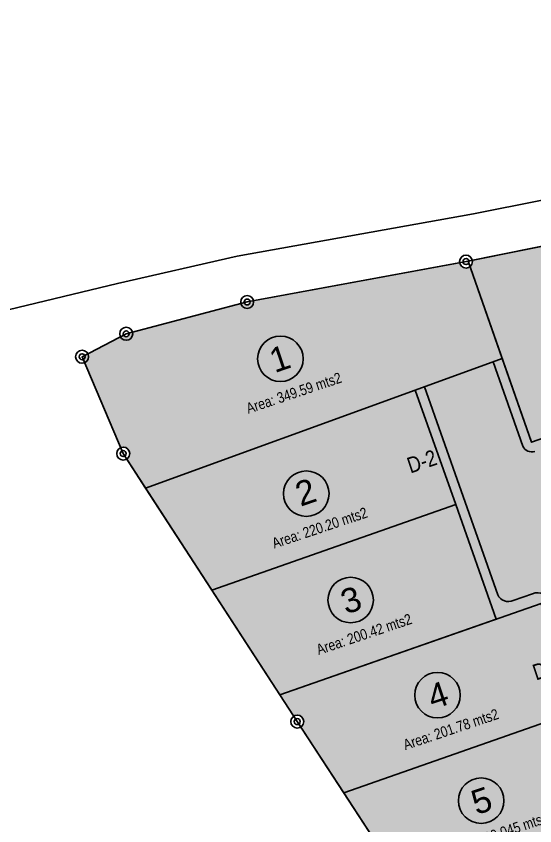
# Model space of a CAD drawing. Header units: millimetres. Extents: x 605064 to 1210630, y 1310999 to 2622410.
# Drawn here: x 605160.1 to 605202.7, y 1311131 to 1311197.6 of the extents above; entities that cross this region are included whole.
import ezdxf

# ---------------------------------------------------------------- set-up
doc = ezdxf.new("R2010")
doc.units = ezdxf.units.MM
for name, color, linetype in [('CERCO', 6, 'Continuous'), ('CIRCULO', 1, 'Continuous'), ('CVL_CUADCON_LIN', 8, 'Continuous'), ('ROTULOS LOTES', 1, 'Continuous')]:
    doc.layers.add(name, color=color, linetype=linetype)
doc.styles.add('ROTULOS', font='arial.ttf', dxfattribs={"height": 3})
doc.styles.add('TSN - Arial Narrow', font='ARIALN.TTF')

msp = doc.modelspace()

# ---------------------------------------------------------------- hatches: boundary and pattern name
at = {"true_color": 0x636466}
h = msp.add_hatch(color=251, dxfattribs=at)
h.dxf.hatch_style = 1
h.paths.add_polyline_path([(605258.958, 1311181.504, -0.410936), (605260.474, 1311180.827), (605268.09, 1311159.098), (605268.846, 1311159.363), (605265.506, 1311168.894), (605262.196, 1311178.172), (605260.542, 1311182.892), (605248.838, 1311178.795), (605229.858, 1311172.152), (605229.858, 1311172.152), (605215.146, 1311167.002), (605202.434, 1311162.552), (605200.018, 1311169.445), (605199.266, 1311169.172), (605201.705, 1311162.213, 0.351788), (605202.697, 1311161.786)])
at = {"true_color": 0xafd9aa}
h = msp.add_hatch(color=9, dxfattribs=at)
h.dxf.hatch_style = 1
h.paths.add_polyline_path([(605210.557, 1311180.15), (605197.564, 1311177.52, -0.049965), (605197.574, 1311177.415, -0.229979), (605197.371, 1311176.997), (605202.434, 1311162.552), (605215.146, 1311167.002)])
h = msp.add_hatch(color=9, dxfattribs=at)
h.dxf.hatch_style = 1
h.paths.add_polyline_path([(605200.018, 1311169.445), (605197.371, 1311176.997, -0.564156), (605196.52, 1311177.318), (605179.29, 1311174.134, -0.963428), (605178.817, 1311174.028), (605169.346, 1311171.537, -0.064401), (605169.354, 1311171.475, -0.784551), (605168.897, 1311171.363), (605165.7, 1311169.696, -0.12073), (605165.727, 1311169.584, -0.301071), (605165.58, 1311169.361), (605168.656, 1311162.104, -0.537195), (605169.395, 1311161.615, -0.254101), (605169.153, 1311161.169), (605170.705, 1311158.776), (605192.876, 1311166.846)])
at = {"true_color": 0xebebeb}
h = msp.add_hatch(color=7, dxfattribs=at)
h.dxf.hatch_style = 1
h.paths.add_polyline_path([(605206.43, 1311163.094), (605202.697, 1311161.786, -0.351788), (605201.705, 1311162.213), (605199.266, 1311169.172), (605193.631, 1311167.121), (605199.659, 1311149.992, 0.4159), (605200.921, 1311149.532), (605202.506, 1311150.087, -0.407444), (605204.042, 1311149.384), (605209.707, 1311151.369), (605207.934, 1311156.427, -0.381285), (605208.411, 1311157.441)])
at = {"true_color": 0xafd9aa}
h = msp.add_hatch(color=9, dxfattribs=at)
h.dxf.hatch_style = 1
h.paths.add_polyline_path([(605196.208, 1311157.417), (605192.876, 1311166.846), (605170.705, 1311158.776), (605176.148, 1311150.387)])
at = {"true_color": 0x636466}
h = msp.add_hatch(color=251, dxfattribs=at)
h.dxf.hatch_style = 1
h.paths.add_polyline_path([(605203.232, 1311149.283), (605206.318, 1311140.478), (605209.763, 1311130.65), (605213.781, 1311119.184), (605214.747, 1311116.427), (605201.209, 1311111.683), (605201.767, 1311110.808), (605214.889, 1311115.407, 0.411644), (605215.475, 1311116.762), (605204.04, 1311149.388, 0.406373), (605202.506, 1311150.087), (605200.921, 1311149.532, -0.4159), (605199.659, 1311149.992), (605193.631, 1311167.121), (605192.876, 1311166.846), (605196.208, 1311157.417), (605199.515, 1311147.98)])
at = {"true_color": 0xafd9aa}
h = msp.add_hatch(color=9, dxfattribs=at)
h.dxf.hatch_style = 1
h.paths.add_polyline_path([(605196.208, 1311157.417), (605176.148, 1311150.387), (605181.749, 1311141.752), (605199.515, 1311147.98)])
h = msp.add_hatch(color=9, dxfattribs=at)
h.dxf.hatch_style = 1
h.paths.add_polyline_path([(605203.232, 1311149.283), (605199.515, 1311147.98), (605199.515, 1311147.98), (605181.749, 1311141.752), (605182.882, 1311140.006, -0.594768), (605183.702, 1311139.56, -0.253574), (605183.461, 1311139.115), (605186.988, 1311133.702), (605206.318, 1311140.478)])
h = msp.add_hatch(color=9, dxfattribs=at)
h.dxf.hatch_style = 1
h.paths.add_polyline_path([(605206.318, 1311140.478), (605186.988, 1311133.702), (605190.075, 1311128.963, -0.595438), (605190.896, 1311128.518, -0.254092), (605190.654, 1311128.072), (605192.829, 1311124.72), (605209.763, 1311130.65)])

# ---------------------------------------------------------------- linework, layer by layer
at = {"color": 2}
for p, q in [((605249.121, 1311178.894), (605202.434, 1311162.552)), ((605202.434, 1311162.552), (605197.213, 1311177.449))]:
    msp.add_line(p, q, dxfattribs=at)
for p, q in [((605201.705, 1311162.213), (605199.267, 1311169.169)), ((605193.631, 1311167.122), (605199.659, 1311149.992)), ((605200.921, 1311149.532), (605202.506, 1311150.087))]:
    msp.add_line(p, q)
at = {"color": 93}
msp.add_line((605202.434, 1311162.552), (605202.435, 1311162.55), dxfattribs=at)
msp.add_lwpolyline([(605218.869, 1311085), (605212.108, 1311094.578), (605196.964, 1311118.346), (605190.365, 1311128.518), (605183.171, 1311139.56), (605168.864, 1311161.615), (605165.485, 1311169.584), (605169.112, 1311171.475), (605179.052, 1311174.09), (605197.043, 1311177.415), (605219.855, 1311182.032), (605248.79, 1311187.096), (605279.516, 1311192.781), (605286.467, 1311168.792), (605298.66, 1311128.427), (605303.375, 1311113.224), (605268.715, 1311101.683), (605261.425, 1311099.323), (605245.514, 1311093.947)], close=True)
at = {"color": 4}
msp.add_lwpolyline([(605218.869, 1311085), (605212.108, 1311094.578), (605196.964, 1311118.346), (605190.365, 1311128.518), (605183.171, 1311139.56), (605168.864, 1311161.615), (605165.485, 1311169.584), (605169.112, 1311171.475), (605179.052, 1311174.09), (605197.043, 1311177.415), (605219.855, 1311182.032), (605248.79, 1311187.096), (605279.516, 1311192.781), (605286.467, 1311168.792), (605298.66, 1311128.427), (605303.375, 1311113.224), (605268.715, 1311101.683), (605261.425, 1311099.323), (605245.514, 1311093.947)], close=True, dxfattribs=at)
for points in [[(605197.213, 1311177.449), (605200.018, 1311169.445), (605202.434, 1311162.552), (605215.146, 1311167.002), (605210.557, 1311180.15), (605197.213, 1311177.449)], [(605197.213, 1311177.449), (605200.018, 1311169.445), (605192.876, 1311166.846), (605170.705, 1311158.776), (605168.864, 1311161.615), (605165.485, 1311169.584), (605169.112, 1311171.475), (605179.052, 1311174.09), (605197.213, 1311177.449)], [(605203.232, 1311149.283), (605206.318, 1311140.478), (605186.987, 1311133.702), (605183.171, 1311139.56), (605181.749, 1311141.752), (605203.232, 1311149.283)], [(605209.763, 1311130.65), (605192.831, 1311124.716), (605190.365, 1311128.518), (605186.987, 1311133.702), (605206.318, 1311140.478), (605209.763, 1311130.65)]]:
    msp.add_lwpolyline(points)
at = {"color": 1}
for centre in [(605181.787, 1311169.417), (605183.915, 1311158.318), (605187.561, 1311149.564), (605194.698, 1311141.737), (605198.29, 1311133.054)]:
    msp.add_circle(centre, 1.872, dxfattribs=at)
for centre, radius, start, end in [((605202.467, 1311162.617), 0.862, 207.94465, 285.46963), ((605200.519, 1311150.39), 0.947, 204.80155, 295.13128), ((605202.914, 1311148.95), 1.209, 21.06344, 109.73597)]:
    msp.add_arc(centre, radius, start, end)
at = {"layer": 'CERCO'}
msp.add_lwpolyline([(605113.083, 1311247.601), (605158.697, 1311173.281), (605168.405, 1311175.599), (605178.233, 1311177.855), (605197.651, 1311181.345), (605220.659, 1311185.937), (605222.713, 1311186.227), (605241.213, 1311189.905), (605249.356, 1311191.639), (605263.798, 1311194.808), (605279.153, 1311198.528)], dxfattribs=at)
at = {"layer": 'CIRCULO'}
for centre, radius in [((605197.043, 1311177.415), 0.532), ((605197.043, 1311177.415), 0.243), ((605179.052, 1311174.09), 0.532), ((605179.052, 1311174.09), 0.243), ((605169.112, 1311171.475), 0.532), ((605169.112, 1311171.475), 0.243), ((605165.485, 1311169.584), 0.532), ((605165.485, 1311169.584), 0.243), ((605168.864, 1311161.615), 0.532), ((605168.864, 1311161.615), 0.243), ((605183.171, 1311139.56), 0.532), ((605183.171, 1311139.56), 0.243)]:
    msp.add_circle(centre, radius, dxfattribs=at)
at = {"layer": 'CVL_CUADCON_LIN', "color": 18, "ltscale": 0.5, "true_color": 0x000000, "flags": 128}
for points in [[(605196.208, 1311157.417), (605192.876, 1311166.846), (605170.705, 1311158.776), (605176.148, 1311150.387), (605196.208, 1311157.417)], [(605199.515, 1311147.98), (605196.208, 1311157.417), (605176.148, 1311150.387), (605181.749, 1311141.752), (605199.515, 1311147.98)]]:
    msp.add_lwpolyline(points, dxfattribs=at)

# ---------------------------------------------------------------- texts
at = {"color": 0, "linetype": 'Continuous', "lineweight": 25, "ltscale": 0.1, "attachment_point": 1, "rotation": 18.57546, "style": 'TSN - Arial Narrow'}
for s, insert, char_height, width in [('\\pi-2.62211,l4.37019,t4.37019;Area: 349.59 mts2', (605177.213, 1311165.159), 0.87404, 14.13316), ('D-2', (605192.061, 1311161.21), 1.3111, 21.19973), ('\\pi-2.62211,l4.37019,t4.37019;Area: 220.20 mts2', (605179.341, 1311154.06), 0.87404, 14.13316), ('\\pi-2.62211,l4.37019,t4.37019;Area: 200.42 mts2', (605182.987, 1311145.306), 0.87404, 14.13316), ('D-2', (605202.381, 1311144.181), 1.3111, 21.19973), ('\\pi-2.62211,l4.37019,t4.37019;Area: 201.78 mts2', (605190.124, 1311137.48), 0.87404, 14.13316), ('\\pi-2.62211,l4.37019,t4.37019;Area: 200.045 mts2', (605193.716, 1311128.796), 0.87404, 14.13316)]:
    msp.add_mtext(s, dxfattribs=dict(at, insert=insert, char_height=char_height, width=width))
at = {"layer": 'ROTULOS LOTES', "color": 18, "true_color": 0x000000, "style": 'ROTULOS'}
for s, p in [('1', (605181.307, 1311168.234)), ('2', (605183.434, 1311157.24)), ('3', (605187.17, 1311148.367)), ('4', (605194.307, 1311140.54)), ('5', (605197.899, 1311131.857))]:
    msp.add_text(s, height=2.014, rotation=18.57546, dxfattribs=at).set_placement(p)

doc.saveas('drawing.dxf')
